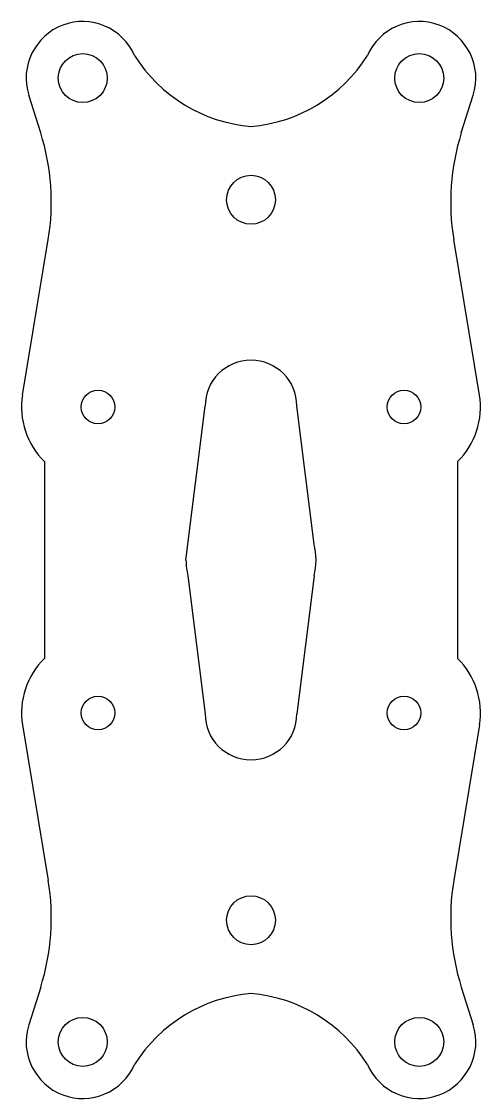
# Model space of a CAD drawing. Extents: x -15 to 15, y -35.2 to 35.2.
import ezdxf

# ---------------------------------------------------------------- set-up
doc = ezdxf.new("R2010")
doc.units = 0
doc.header["$MEASUREMENT"] = 0
doc.layers.add('VISIBLE', color=7, linetype='CONTINUOUS')

msp = doc.modelspace()

# ---------------------------------------------------------------- linework, layer by layer
at = {"layer": 'VISIBLE'}
for p, q in [((-13.747, 27.915), (-14.527, 30.388)), ((13.747, 27.915), (14.527, 30.388)), ((-14.938, 10.783), (-13.254, 20.952)), ((14.938, 10.783), (13.254, 20.952)), ((-4.25, 0), (-3, 10.062)), ((4.121, 1.04), (3, 10.062)), ((-13.5, 6.429), (-13.5, -6.429)), ((13.5, 6.429), (13.5, -6.429)), ((-4.121, -1.04), (-3, -10.062)), ((4.121, -1.04), (3, -10.062)), ((-14.938, -10.783), (-13.254, -20.952)), ((14.938, -10.783), (13.254, -20.952)), ((-13.747, -27.915), (-14.527, -30.388)), ((13.747, -27.915), (14.527, -30.388))]:
    msp.add_line(p, q, dxfattribs=at)
for centre, radius in [((-11, 31.5), 1.6), ((11, 31.5), 1.6), ((0, 23.55), 1.6), ((-10, 10), 1.1), ((10, 10), 1.1), ((-10, -10), 1.1), ((10, -10), 1.1), ((0, -23.55), 1.6), ((-11, -31.5), 1.6), ((11, -31.5), 1.6)]:
    msp.add_circle(centre, radius, dxfattribs=at)
for centre, radius, start, end in [((-11, 31.5), 3.698, 23.49618, 197.50473), ((11, 31.5), 3.698, 342.49527, 156.50382), ((0.854, 38.303), 10, 212.19736, 265.10309), ((-0.854, 38.303), 10, 274.89691, 327.80264), ((-28.052, 23.403), 15, 350.59465, 17.50473), ((28.052, 23.403), 15, 162.49527, 189.40535), ((0, 10.062), 3, 0, 180), ((-10, 10), 5, 170.98603, 225.573), ((10, 10), 5, 314.427, 9.01397), ((0, 0), 4.25, 345.83735, 14.16265), ((0, 0), 4.25, 180, 194.16265), ((-10, -10), 5, 134.427, 189.01397), ((10, -10), 5, 350.98603, 45.573), ((0, -10.062), 3, 180, 0), ((-28.052, -23.403), 15, 342.49527, 9.40535), ((28.052, -23.403), 15, 170.59465, 197.50473), ((0.854, -38.303), 10, 94.89691, 147.80264), ((-0.854, -38.303), 10, 32.19736, 85.10309), ((-11, -31.5), 3.698, 162.49527, 336.50382), ((11, -31.5), 3.698, 203.49618, 17.50473)]:
    msp.add_arc(centre, radius, start, end, dxfattribs=at)

doc.saveas('drawing.dxf')
